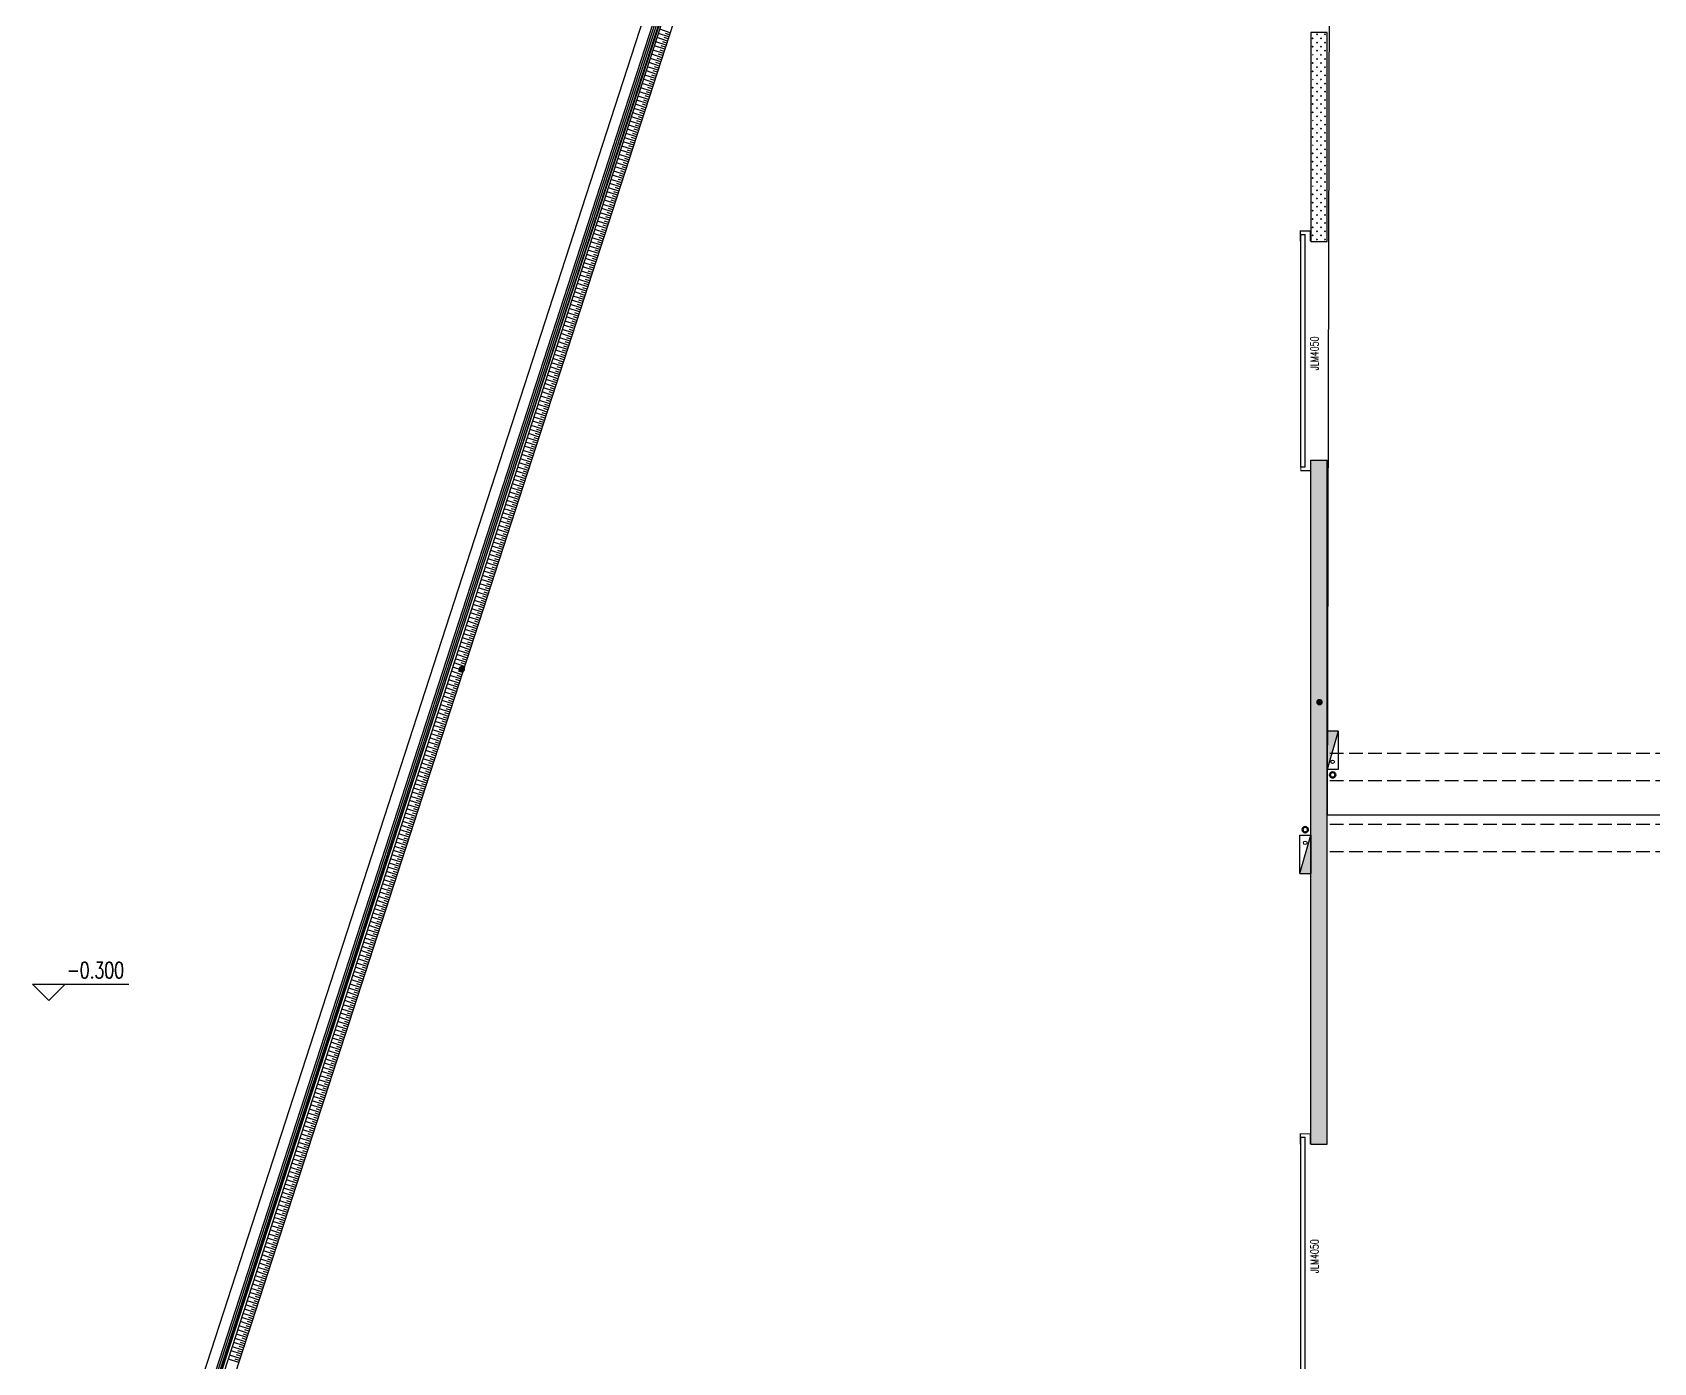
# Model space of a CAD drawing. Extents: x -474411 to 577939, y 0 to 1014176.
# Drawn here: x -287366 to -257738, y 662830 to 687140 of the extents above; entities that cross this region are included whole.
import ezdxf

# ---------------------------------------------------------------- set-up
doc = ezdxf.new("R2010")
doc.units = 0
doc.header["$LTSCALE"] = 1000
doc.header["$MEASUREMENT"] = 0
doc.linetypes.add('10平面$0$DASH', pattern=[0.35, 0.25, -0.1])
doc.linetypes.add('DASH', pattern=[0.35, 0.25, -0.1])
doc.layers.get('Defpoints').update_dxf_attribs({"color": 210})
for name, color, linetype in [('10平面$0$WINDOW', 4, 'Continuous'), ('10平面$0$WINDOW_TEXT', 7, 'Continuous'), ('A-HATCH-2', 251, 'Continuous'), ('A-LIN-V', 9, 'Continuous'), ('A-SFCE', 30, 'Continuous'), ('A-WINDOW', 140, 'Continuous'), ('AS-WALL', 40, 'Continuous'), ('AS-结构边线层', 200, 'Continuous'), ('DIM_SYMB', 3, 'Continuous'), ('PUB_HATCH', 8, 'Continuous'), ('PUB_TEXT', 7, 'Continuous'), ('SB_ZF消火栓', 10, 'Continuous'), ('建-墙-幕', 4, 'Continuous'), ('建-标高', 3, 'Continuous'), ('照明-灯具', 3, 'Continuous')]:
    doc.layers.add(name, color=color, linetype=linetype)
doc.layers.add('A-加建区域', color=47, linetype='Continuous', plot=False)
doc.layers.add('LG-ZF消防', color=1, linetype='Continuous', lineweight=60)
doc.styles.add('10平面$0$_TCH_WINDOW', font='SIMPLEX', dxfattribs={"height": 3.5, "bigfont": 'GBCBIG'})
doc.styles.add('A-STANDARD', font='SIMPLEX', dxfattribs={"bigfont": 'GBCBIG'})
pattern_1 = [(45, (25.49, 21.51), (-75.000002, 75.000002), [24, -82.06602]), (135, (192.46, 21.51), (-75.000002, -75.000002), [24, -82.06602])]

# ---------------------------------------------------------------- blocks, each defined once
blk = doc.blocks.new('43243')
at = {"layer": 'AS-结构边线层', "color": 8}
blk.add_lwpolyline([(-264361, 722920), (-285754, 656986), (-285754, 639720), (-254454, 639720), (-254454, 640170), (-252354, 640170), (-252354, 639720), (-250514, 639720), (-250514, 639550), (-229294, 639550), (-229294, 639720), (-227454, 639720), (-227454, 640170), (-225354, 640170), (-225354, 639720), (-223514, 639720), (-223514, 639550), (-210494, 639550), (-210494, 639720), (-200454, 639720)], dxfattribs=at)
blk = doc.blocks.new('w42343')
at = {"layer": 'A-HATCH-2', "linetype": 'DASH'}
for p, q in [((-263654, 673970), (-128354, 673970)), ((-263654, 673470), (-128354, 673470)), ((-263654, 672670), (-128354, 672670)), ((-263654, 672170), (-128354, 672170))]:
    blk.add_line(p, q, dxfattribs=at)
blk = doc.blocks.new('34242343243')
at = {"color": 8}
for p, q in [((-275734, 687059), (-275924, 687121)), ((-275709, 687135), (-275899, 687197)), ((-275721, 687097), (-275797, 687122)), ((-275833, 686754), (-276023, 686816)), ((-275808, 686831), (-275998, 686892)), ((-275783, 686907), (-275973, 686969)), ((-275758, 686983), (-275949, 687045)), ((-275820, 686793), (-275896, 686817)), ((-275795, 686869), (-275872, 686893)), ((-275771, 686945), (-275847, 686970)), ((-275746, 687021), (-275822, 687046)), ((-275931, 686450), (-276122, 686511)), ((-275907, 686526), (-276097, 686588)), ((-275882, 686602), (-276072, 686664)), ((-275857, 686678), (-276048, 686740)), ((-275919, 686488), (-275995, 686512)), ((-275894, 686564), (-275970, 686589)), ((-275870, 686640), (-275946, 686665)), ((-275845, 686716), (-275921, 686741)), ((-276030, 686145), (-276221, 686207)), ((-276006, 686221), (-276196, 686283)), ((-275981, 686297), (-276171, 686359)), ((-275956, 686373), (-276146, 686435)), ((-276018, 686183), (-276094, 686208)), ((-275993, 686259), (-276069, 686284)), ((-275969, 686335), (-276045, 686360)), ((-275944, 686412), (-276020, 686436)), ((-276129, 685840), (-276319, 685902)), ((-276104, 685916), (-276295, 685978)), ((-276080, 685993), (-276270, 686054)), ((-276055, 686069), (-276245, 686130)), ((-276117, 685878), (-276193, 685903)), ((-276092, 685954), (-276168, 685979)), ((-276067, 686031), (-276144, 686055)), ((-276043, 686107), (-276119, 686132)), ((-276228, 685535), (-276418, 685597)), ((-276203, 685612), (-276394, 685673)), ((-276179, 685688), (-276369, 685749)), ((-276154, 685764), (-276344, 685826)), ((-276216, 685573), (-276292, 685598)), ((-276191, 685650), (-276267, 685674)), ((-276166, 685726), (-276242, 685751)), ((-276142, 685802), (-276218, 685827)), ((-276327, 685231), (-276517, 685292)), ((-276302, 685307), (-276493, 685369)), ((-276278, 685383), (-276468, 685445)), ((-276253, 685459), (-276443, 685521)), ((-276315, 685269), (-276391, 685293)), ((-276290, 685345), (-276366, 685370)), ((-276265, 685421), (-276341, 685446)), ((-276240, 685497), (-276317, 685522)), ((-276426, 684926), (-276616, 684988)), ((-276401, 685002), (-276591, 685064)), ((-276376, 685078), (-276567, 685140)), ((-276352, 685154), (-276542, 685216)), ((-276414, 684964), (-276490, 684989)), ((-276389, 685040), (-276465, 685065)), ((-276364, 685116), (-276440, 685141)), ((-276339, 685193), (-276415, 685217)), ((-276500, 684697), (-276690, 684759)), ((-276475, 684773), (-276666, 684835)), ((-276451, 684850), (-276641, 684911)), ((-276488, 684735), (-276564, 684760)), ((-276463, 684812), (-276539, 684836)), ((-276438, 684888), (-276514, 684912)), ((-276599, 684393), (-276789, 684454)), ((-276574, 684469), (-276764, 684530)), ((-276549, 684545), (-276740, 684607)), ((-276525, 684621), (-276715, 684683)), ((-276587, 684431), (-276663, 684455)), ((-276562, 684507), (-276638, 684531)), ((-276537, 684583), (-276613, 684608)), ((-276512, 684659), (-276588, 684684)), ((-276698, 684088), (-276888, 684149)), ((-276673, 684164), (-276863, 684226)), ((-276648, 684240), (-276839, 684302)), ((-276624, 684316), (-276814, 684378)), ((-276685, 684126), (-276762, 684151)), ((-276661, 684202), (-276737, 684227)), ((-276636, 684278), (-276712, 684303)), ((-276611, 684354), (-276687, 684379)), ((-276797, 683783), (-276987, 683845)), ((-276772, 683859), (-276962, 683921)), ((-276747, 683935), (-276937, 683997)), ((-276723, 684012), (-276913, 684073)), ((-276784, 683821), (-276860, 683846)), ((-276760, 683897), (-276836, 683922)), ((-276735, 683973), (-276811, 683998)), ((-276710, 684050), (-276786, 684074)), ((-276896, 683478), (-277086, 683540)), ((-276871, 683554), (-277061, 683616)), ((-276846, 683631), (-277036, 683692)), ((-276821, 683707), (-277012, 683769)), ((-276883, 683516), (-276959, 683541)), ((-276858, 683593), (-276935, 683617)), ((-276834, 683669), (-276910, 683693)), ((-276809, 683745), (-276885, 683770)), ((-276994, 683173), (-277185, 683235)), ((-276970, 683250), (-277160, 683311)), ((-276945, 683326), (-277135, 683388)), ((-276920, 683402), (-277111, 683464)), ((-276982, 683212), (-277058, 683236)), ((-276957, 683288), (-277033, 683312)), ((-276933, 683364), (-277009, 683389)), ((-276908, 683440), (-276984, 683465)), ((-277093, 682869), (-277284, 682930)), ((-277069, 682945), (-277259, 683007)), ((-277044, 683021), (-277234, 683083)), ((-277019, 683097), (-277209, 683159)), ((-277081, 682907), (-277157, 682931)), ((-277056, 682983), (-277132, 683008)), ((-277032, 683059), (-277108, 683084)), ((-277007, 683135), (-277083, 683160)), ((-277192, 682564), (-277382, 682626)), ((-277168, 682640), (-277358, 682702)), ((-277143, 682716), (-277333, 682778)), ((-277118, 682793), (-277308, 682854)), ((-277180, 682602), (-277256, 682627)), ((-277155, 682678), (-277231, 682703)), ((-277130, 682754), (-277207, 682779)), ((-277106, 682831), (-277182, 682855)), ((-277291, 682259), (-277481, 682321)), ((-277266, 682335), (-277457, 682397)), ((-277242, 682412), (-277432, 682473)), ((-277217, 682488), (-277407, 682549)), ((-277279, 682297), (-277355, 682322)), ((-277254, 682373), (-277330, 682398)), ((-277229, 682450), (-277305, 682474)), ((-277205, 682526), (-277281, 682551)), ((-277365, 682031), (-277556, 682092)), ((-277341, 682107), (-277531, 682169)), ((-277316, 682183), (-277506, 682245)), ((-277353, 682069), (-277429, 682093)), ((-277328, 682145), (-277404, 682170)), ((-277303, 682221), (-277380, 682246)), ((-277464, 681726), (-277654, 681788)), ((-277439, 681802), (-277630, 681864)), ((-277415, 681878), (-277605, 681940)), ((-277390, 681954), (-277580, 682016)), ((-277452, 681764), (-277528, 681789)), ((-277427, 681840), (-277503, 681865)), ((-277402, 681916), (-277478, 681941)), ((-277378, 681993), (-277454, 682017)), ((-277563, 681421), (-277753, 681483)), ((-277538, 681497), (-277729, 681559)), ((-277514, 681573), (-277704, 681635)), ((-277489, 681650), (-277679, 681711)), ((-277551, 681459), (-277627, 681484)), ((-277526, 681535), (-277602, 681560)), ((-277501, 681612), (-277577, 681636)), ((-277477, 681688), (-277553, 681712)), ((-277662, 681116), (-277852, 681178)), ((-277637, 681192), (-277827, 681254)), ((-277612, 681269), (-277803, 681330)), ((-277588, 681345), (-277778, 681407)), ((-277650, 681154), (-277726, 681179)), ((-277625, 681231), (-277701, 681255)), ((-277600, 681307), (-277676, 681331)), ((-277575, 681383), (-277651, 681408)), ((-277761, 680812), (-277951, 680873)), ((-277736, 680888), (-277926, 680949)), ((-277711, 680964), (-277902, 681026)), ((-277687, 681040), (-277877, 681102)), ((-277748, 680850), (-277825, 680874)), ((-277724, 680926), (-277800, 680951)), ((-277699, 681002), (-277775, 681027)), ((-277674, 681078), (-277750, 681103)), ((-277860, 680507), (-278050, 680569)), ((-277835, 680583), (-278025, 680645)), ((-277810, 680659), (-278000, 680721)), ((-277786, 680735), (-277976, 680797)), ((-277847, 680545), (-277923, 680570)), ((-277823, 680621), (-277899, 680646)), ((-277798, 680697), (-277874, 680722)), ((-277773, 680773), (-277849, 680798)), ((-277959, 680202), (-278149, 680264)), ((-277934, 680278), (-278124, 680340)), ((-277909, 680354), (-278099, 680416)), ((-277884, 680431), (-278075, 680492)), ((-277946, 680240), (-278022, 680265)), ((-277921, 680316), (-277998, 680341)), ((-277897, 680392), (-277973, 680417)), ((-277872, 680469), (-277948, 680493)), ((-278057, 679897), (-278248, 679959)), ((-278033, 679973), (-278223, 680035)), ((-278008, 680050), (-278198, 680111)), ((-277983, 680126), (-278174, 680188)), ((-278045, 679935), (-278121, 679960)), ((-278020, 680012), (-278096, 680036)), ((-277996, 680088), (-278072, 680112)), ((-277971, 680164), (-278047, 680189)), ((-278156, 679592), (-278347, 679654)), ((-278132, 679669), (-278322, 679730)), ((-278107, 679745), (-278297, 679807)), ((-278082, 679821), (-278272, 679883)), ((-278144, 679631), (-278220, 679655)), ((-278119, 679707), (-278195, 679731)), ((-278095, 679783), (-278171, 679808)), ((-278070, 679859), (-278146, 679884)), ((-278231, 679364), (-278421, 679426)), ((-278206, 679440), (-278396, 679502)), ((-278181, 679516), (-278371, 679578)), ((-278218, 679402), (-278294, 679427)), ((-278193, 679478), (-278270, 679503)), ((-278169, 679554), (-278245, 679579)), ((-278329, 679059), (-278520, 679121)), ((-278305, 679135), (-278495, 679197)), ((-278280, 679212), (-278470, 679273)), ((-278255, 679288), (-278445, 679349)), ((-278317, 679097), (-278393, 679122)), ((-278292, 679173), (-278368, 679198)), ((-278268, 679250), (-278344, 679274)), ((-278243, 679326), (-278319, 679351)), ((-278428, 678754), (-278619, 678816)), ((-278404, 678831), (-278594, 678892)), ((-278379, 678907), (-278569, 678968)), ((-278354, 678983), (-278544, 679045)), ((-278416, 678792), (-278492, 678817)), ((-278391, 678869), (-278467, 678893)), ((-278366, 678945), (-278443, 678970)), ((-278342, 679021), (-278418, 679046)), ((-278527, 678450), (-278717, 678511)), ((-278502, 678526), (-278693, 678588)), ((-278478, 678602), (-278668, 678664)), ((-278453, 678678), (-278643, 678740)), ((-278515, 678488), (-278591, 678512)), ((-278490, 678564), (-278566, 678589)), ((-278465, 678640), (-278541, 678665)), ((-278441, 678716), (-278517, 678741)), ((-278626, 678145), (-278816, 678207)), ((-278601, 678221), (-278792, 678283)), ((-278577, 678297), (-278767, 678359)), ((-278552, 678373), (-278742, 678435)), ((-278614, 678183), (-278690, 678208)), ((-278589, 678259), (-278665, 678284)), ((-278564, 678335), (-278640, 678360)), ((-278540, 678412), (-278616, 678436)), ((-278725, 677840), (-278915, 677902)), ((-278700, 677916), (-278890, 677978)), ((-278675, 677992), (-278866, 678054)), ((-278651, 678069), (-278841, 678130)), ((-278713, 677878), (-278789, 677903)), ((-278688, 677954), (-278764, 677979)), ((-278663, 678031), (-278739, 678055)), ((-278638, 678107), (-278715, 678131)), ((-278824, 677535), (-279014, 677597)), ((-278799, 677612), (-278989, 677673)), ((-278774, 677688), (-278965, 677749)), ((-278750, 677764), (-278940, 677826)), ((-278811, 677573), (-278888, 677598)), ((-278787, 677650), (-278863, 677674)), ((-278762, 677726), (-278838, 677750)), ((-278737, 677802), (-278813, 677827)), ((-278923, 677231), (-279113, 677292)), ((-278898, 677307), (-279088, 677368)), ((-278873, 677383), (-279063, 677445)), ((-278849, 677459), (-279039, 677521)), ((-278910, 677269), (-278986, 677293)), ((-278886, 677345), (-278962, 677370)), ((-278861, 677421), (-278937, 677446)), ((-278836, 677497), (-278912, 677522)), ((-279022, 676926), (-279212, 676988)), ((-278997, 677002), (-279187, 677064)), ((-278972, 677078), (-279162, 677140)), ((-278947, 677154), (-279138, 677216)), ((-279009, 676964), (-279085, 676989)), ((-278985, 677040), (-279061, 677065)), ((-278960, 677116), (-279036, 677141)), ((-278935, 677192), (-279011, 677217)), ((-279096, 676697), (-279286, 676759)), ((-279071, 676773), (-279261, 676835)), ((-279046, 676850), (-279237, 676911)), ((-279083, 676735), (-279159, 676760)), ((-279059, 676812), (-279135, 676836)), ((-279034, 676888), (-279110, 676912)), ((-279195, 676392), (-279385, 676454)), ((-279170, 676469), (-279360, 676530)), ((-279145, 676545), (-279335, 676607)), ((-279120, 676621), (-279311, 676683)), ((-279182, 676431), (-279258, 676455)), ((-279158, 676507), (-279234, 676531)), ((-279133, 676583), (-279209, 676608)), ((-279108, 676659), (-279184, 676684)), ((-279294, 676088), (-279484, 676149)), ((-279269, 676164), (-279459, 676226)), ((-279244, 676240), (-279434, 676302)), ((-279219, 676316), (-279410, 676378)), ((-279281, 676126), (-279357, 676150)), ((-279256, 676202), (-279333, 676227)), ((-279232, 676278), (-279308, 676303)), ((-279207, 676354), (-279283, 676379)), ((-279392, 675783), (-279583, 675845)), ((-279368, 675859), (-279558, 675921)), ((-279343, 675935), (-279533, 675997)), ((-279318, 676012), (-279508, 676073)), ((-279380, 675821), (-279456, 675846)), ((-279355, 675897), (-279431, 675922)), ((-279331, 675973), (-279407, 675998)), ((-279306, 676050), (-279382, 676074)), ((-279491, 675478), (-279682, 675540)), ((-279467, 675554), (-279657, 675616)), ((-279442, 675631), (-279632, 675692)), ((-279417, 675707), (-279607, 675768)), ((-279479, 675516), (-279555, 675541)), ((-279454, 675592), (-279530, 675617)), ((-279429, 675669), (-279506, 675693)), ((-279405, 675745), (-279481, 675770)), ((-279590, 675173), (-279780, 675235)), ((-279565, 675250), (-279756, 675311)), ((-279541, 675326), (-279731, 675388)), ((-279516, 675402), (-279706, 675464)), ((-279578, 675212), (-279654, 675236)), ((-279553, 675288), (-279629, 675312)), ((-279528, 675364), (-279604, 675389)), ((-279504, 675440), (-279580, 675465)), ((-279689, 674869), (-279879, 674930)), ((-279664, 674945), (-279855, 675007)), ((-279640, 675021), (-279830, 675083)), ((-279615, 675097), (-279805, 675159)), ((-279677, 674907), (-279753, 674931)), ((-279652, 674983), (-279728, 675008)), ((-279627, 675059), (-279703, 675084)), ((-279603, 675135), (-279679, 675160)), ((-279788, 674564), (-279978, 674626)), ((-279763, 674640), (-279953, 674702)), ((-279738, 674716), (-279929, 674778)), ((-279714, 674792), (-279904, 674854)), ((-279776, 674602), (-279852, 674627)), ((-279751, 674678), (-279827, 674703)), ((-279726, 674754), (-279802, 674779)), ((-279701, 674831), (-279778, 674855)), ((-279887, 674259), (-280077, 674321)), ((-279862, 674335), (-280052, 674397)), ((-279837, 674411), (-280028, 674473)), ((-279813, 674488), (-280003, 674549)), ((-279874, 674297), (-279951, 674322)), ((-279850, 674373), (-279926, 674398)), ((-279825, 674450), (-279901, 674474)), ((-279800, 674526), (-279876, 674550)), ((-279961, 674031), (-280151, 674092)), ((-279936, 674107), (-280127, 674168)), ((-279912, 674183), (-280102, 674245)), ((-279949, 674069), (-280025, 674093)), ((-279924, 674145), (-280000, 674170)), ((-279899, 674221), (-279975, 674246)), ((-280060, 673726), (-280250, 673788)), ((-280035, 673802), (-280225, 673864)), ((-280010, 673878), (-280201, 673940)), ((-279986, 673954), (-280176, 674016)), ((-280048, 673764), (-280124, 673789)), ((-280023, 673840), (-280099, 673865)), ((-279998, 673916), (-280074, 673941)), ((-279973, 673992), (-280049, 674017)), ((-280159, 673421), (-280349, 673483)), ((-280134, 673497), (-280324, 673559)), ((-280109, 673573), (-280300, 673635)), ((-280085, 673650), (-280275, 673711)), ((-280146, 673459), (-280222, 673484)), ((-280122, 673535), (-280198, 673560)), ((-280097, 673611), (-280173, 673636)), ((-280072, 673688), (-280148, 673712)), ((-280258, 673116), (-280448, 673178)), ((-280233, 673192), (-280423, 673254)), ((-280208, 673269), (-280398, 673330)), ((-280183, 673345), (-280374, 673407)), ((-280245, 673154), (-280321, 673179)), ((-280221, 673231), (-280297, 673255)), ((-280196, 673307), (-280272, 673331)), ((-280171, 673383), (-280247, 673408)), ((-280357, 672811), (-280547, 672873)), ((-280332, 672888), (-280522, 672949)), ((-280307, 672964), (-280497, 673026)), ((-280282, 673040), (-280473, 673102)), ((-280344, 672850), (-280420, 672874)), ((-280319, 672926), (-280396, 672950)), ((-280295, 673002), (-280371, 673027)), ((-280270, 673078), (-280346, 673103)), ((-280455, 672507), (-280646, 672568)), ((-280431, 672583), (-280621, 672645)), ((-280406, 672659), (-280596, 672721)), ((-280381, 672735), (-280571, 672797)), ((-280443, 672545), (-280519, 672570)), ((-280418, 672621), (-280494, 672646)), ((-280394, 672697), (-280470, 672722)), ((-280369, 672773), (-280445, 672798)), ((-280554, 672202), (-280745, 672264)), ((-280530, 672278), (-280720, 672340)), ((-280505, 672354), (-280695, 672416)), ((-280480, 672431), (-280670, 672492)), ((-280542, 672240), (-280618, 672265)), ((-280517, 672316), (-280593, 672341)), ((-280492, 672392), (-280569, 672417)), ((-280468, 672469), (-280544, 672493)), ((-280653, 671897), (-280843, 671959)), ((-280628, 671973), (-280819, 672035)), ((-280604, 672050), (-280794, 672111)), ((-280579, 672126), (-280769, 672187)), ((-280641, 671935), (-280717, 671960)), ((-280616, 672011), (-280692, 672036)), ((-280591, 672088), (-280667, 672112)), ((-280567, 672164), (-280643, 672189)), ((-280752, 671592), (-280942, 671654)), ((-280727, 671669), (-280918, 671730)), ((-280703, 671745), (-280893, 671807)), ((-280678, 671821), (-280868, 671883)), ((-280740, 671631), (-280816, 671655)), ((-280715, 671707), (-280791, 671731)), ((-280690, 671783), (-280766, 671808)), ((-280666, 671859), (-280742, 671884)), ((-280826, 671364), (-281016, 671426)), ((-280802, 671440), (-280992, 671502)), ((-280777, 671516), (-280967, 671578)), ((-280814, 671402), (-280890, 671427)), ((-280789, 671478), (-280865, 671503)), ((-280764, 671554), (-280841, 671579)), ((-280925, 671059), (-281115, 671121)), ((-280900, 671135), (-281091, 671197)), ((-280876, 671211), (-281066, 671273)), ((-280851, 671288), (-281041, 671349)), ((-280913, 671097), (-280989, 671122)), ((-280888, 671173), (-280964, 671198)), ((-280863, 671250), (-280939, 671274)), ((-280839, 671326), (-280915, 671350)), ((-281024, 670754), (-281214, 670816)), ((-280999, 670831), (-281190, 670892)), ((-280975, 670907), (-281165, 670968)), ((-280950, 670983), (-281140, 671045)), ((-281012, 670792), (-281088, 670817)), ((-280987, 670869), (-281063, 670893)), ((-280962, 670945), (-281038, 670969)), ((-280937, 671021), (-281014, 671046)), ((-281123, 670450), (-281313, 670511)), ((-281098, 670526), (-281288, 670587)), ((-281073, 670602), (-281264, 670664)), ((-281049, 670678), (-281239, 670740)), ((-281111, 670488), (-281187, 670512)), ((-281086, 670564), (-281162, 670589)), ((-281061, 670640), (-281137, 670665)), ((-281036, 670716), (-281112, 670741)), ((-281222, 670145), (-281412, 670207)), ((-281197, 670221), (-281387, 670283)), ((-281172, 670297), (-281363, 670359)), ((-281148, 670373), (-281338, 670435)), ((-281209, 670183), (-281285, 670208)), ((-281185, 670259), (-281261, 670284)), ((-281160, 670335), (-281236, 670360)), ((-281135, 670411), (-281211, 670436)), ((-281321, 669840), (-281511, 669902)), ((-281296, 669916), (-281486, 669978)), ((-281271, 669992), (-281461, 670054)), ((-281246, 670069), (-281437, 670130)), ((-281308, 669878), (-281384, 669903)), ((-281284, 669954), (-281360, 669979)), ((-281259, 670031), (-281335, 670055)), ((-281234, 670107), (-281310, 670131)), ((-281420, 669535), (-281610, 669597)), ((-281395, 669611), (-281585, 669673)), ((-281370, 669688), (-281560, 669749)), ((-281345, 669764), (-281536, 669826)), ((-281407, 669573), (-281483, 669598)), ((-281382, 669650), (-281459, 669674)), ((-281358, 669726), (-281434, 669750)), ((-281333, 669802), (-281409, 669827)), ((-281518, 669231), (-281709, 669292)), ((-281494, 669307), (-281684, 669368)), ((-281469, 669383), (-281659, 669445)), ((-281444, 669459), (-281634, 669521)), ((-281506, 669269), (-281582, 669293)), ((-281481, 669345), (-281557, 669369)), ((-281457, 669421), (-281533, 669446)), ((-281432, 669497), (-281508, 669522)), ((-281617, 668926), (-281808, 668987)), ((-281593, 669002), (-281783, 669064)), ((-281568, 669078), (-281758, 669140)), ((-281543, 669154), (-281733, 669216)), ((-281605, 668964), (-281681, 668989)), ((-281580, 669040), (-281656, 669065)), ((-281555, 669116), (-281632, 669141)), ((-281531, 669192), (-281607, 669217)), ((-281691, 668697), (-281882, 668759)), ((-281667, 668773), (-281857, 668835)), ((-281642, 668850), (-281832, 668911)), ((-281679, 668735), (-281755, 668760)), ((-281654, 668811), (-281730, 668836)), ((-281630, 668888), (-281706, 668912)), ((-281790, 668392), (-281981, 668454)), ((-281766, 668469), (-281956, 668530)), ((-281741, 668545), (-281931, 668607)), ((-281716, 668621), (-281906, 668683)), ((-281778, 668431), (-281854, 668455)), ((-281753, 668507), (-281829, 668531)), ((-281729, 668583), (-281805, 668608)), ((-281704, 668659), (-281780, 668684)), ((-281889, 668088), (-282079, 668149)), ((-281865, 668164), (-282055, 668226)), ((-281840, 668240), (-282030, 668302)), ((-281815, 668316), (-282005, 668378)), ((-281877, 668126), (-281953, 668150)), ((-281852, 668202), (-281928, 668227)), ((-281827, 668278), (-281904, 668303)), ((-281803, 668354), (-281879, 668379)), ((-281988, 667783), (-282178, 667845)), ((-281963, 667859), (-282154, 667921)), ((-281939, 667935), (-282129, 667997)), ((-281914, 668011), (-282104, 668073)), ((-281976, 667821), (-282052, 667846)), ((-281951, 667897), (-282027, 667922)), ((-281926, 667973), (-282002, 667998)), ((-281902, 668050), (-281978, 668074)), ((-282087, 667478), (-282277, 667540)), ((-282062, 667554), (-282253, 667616)), ((-282038, 667630), (-282228, 667692)), ((-282013, 667707), (-282203, 667768)), ((-282075, 667516), (-282151, 667541)), ((-282050, 667592), (-282126, 667617)), ((-282025, 667669), (-282101, 667693)), ((-282000, 667745), (-282077, 667769)), ((-282186, 667173), (-282376, 667235)), ((-282161, 667250), (-282351, 667311)), ((-282136, 667326), (-282327, 667387)), ((-282112, 667402), (-282302, 667464)), ((-282174, 667211), (-282250, 667236)), ((-282149, 667288), (-282225, 667312)), ((-282124, 667364), (-282200, 667389)), ((-282099, 667440), (-282175, 667465)), ((-282285, 666869), (-282475, 666930)), ((-282260, 666945), (-282450, 667007)), ((-282235, 667021), (-282426, 667083)), ((-282211, 667097), (-282401, 667159)), ((-282272, 666907), (-282349, 666931)), ((-282248, 666983), (-282324, 667008)), ((-282223, 667059), (-282299, 667084)), ((-282198, 667135), (-282274, 667160)), ((-282384, 666564), (-282574, 666626)), ((-282359, 666640), (-282549, 666702)), ((-282334, 666716), (-282524, 666778)), ((-282309, 666792), (-282500, 666854)), ((-282371, 666602), (-282447, 666627)), ((-282347, 666678), (-282423, 666703)), ((-282322, 666754), (-282398, 666779)), ((-282297, 666830), (-282373, 666855)), ((-282483, 666259), (-282673, 666321)), ((-282458, 666335), (-282648, 666397)), ((-282433, 666411), (-282623, 666473)), ((-282408, 666488), (-282599, 666549)), ((-282470, 666297), (-282546, 666322)), ((-282445, 666373), (-282522, 666398)), ((-282421, 666450), (-282497, 666474)), ((-282396, 666526), (-282472, 666550)), ((-282557, 666030), (-282747, 666092)), ((-282532, 666107), (-282722, 666168)), ((-282507, 666183), (-282697, 666245)), ((-282544, 666069), (-282620, 666093)), ((-282520, 666145), (-282596, 666169)), ((-282495, 666221), (-282571, 666246)), ((-282656, 665726), (-282846, 665787)), ((-282631, 665802), (-282821, 665864)), ((-282606, 665878), (-282796, 665940)), ((-282581, 665954), (-282772, 666016)), ((-282643, 665764), (-282719, 665789)), ((-282619, 665840), (-282695, 665865)), ((-282594, 665916), (-282670, 665941)), ((-282569, 665992), (-282645, 666017)), ((-282754, 665421), (-282945, 665483)), ((-282730, 665497), (-282920, 665559)), ((-282705, 665573), (-282895, 665635)), ((-282680, 665650), (-282871, 665711)), ((-282742, 665459), (-282818, 665484)), ((-282717, 665535), (-282793, 665560)), ((-282693, 665611), (-282769, 665636)), ((-282668, 665688), (-282744, 665712)), ((-282853, 665116), (-283044, 665178)), ((-282829, 665192), (-283019, 665254)), ((-282804, 665269), (-282994, 665330)), ((-282779, 665345), (-282969, 665406)), ((-282841, 665154), (-282917, 665179)), ((-282816, 665230), (-282892, 665255)), ((-282792, 665307), (-282868, 665331)), ((-282767, 665383), (-282843, 665408)), ((-282952, 664811), (-283142, 664873)), ((-282928, 664888), (-283118, 664949)), ((-282903, 664964), (-283093, 665026)), ((-282878, 665040), (-283068, 665102)), ((-282940, 664850), (-283016, 664874)), ((-282915, 664926), (-282991, 664950)), ((-282890, 665002), (-282967, 665027)), ((-282866, 665078), (-282942, 665103)), ((-283051, 664507), (-283241, 664568)), ((-283026, 664583), (-283217, 664645)), ((-283002, 664659), (-283192, 664721)), ((-282977, 664735), (-283167, 664797)), ((-283039, 664545), (-283115, 664569)), ((-283014, 664621), (-283090, 664646)), ((-282989, 664697), (-283065, 664722)), ((-282965, 664773), (-283041, 664798)), ((-283150, 664202), (-283340, 664264)), ((-283125, 664278), (-283316, 664340)), ((-283101, 664354), (-283291, 664416)), ((-283076, 664430), (-283266, 664492)), ((-283138, 664240), (-283214, 664265)), ((-283113, 664316), (-283189, 664341)), ((-283088, 664392), (-283164, 664417)), ((-283063, 664469), (-283140, 664493)), ((-283249, 663897), (-283439, 663959)), ((-283224, 663973), (-283414, 664035)), ((-283199, 664050), (-283390, 664111)), ((-283175, 664126), (-283365, 664187)), ((-283237, 663935), (-283313, 663960)), ((-283212, 664011), (-283288, 664036)), ((-283187, 664088), (-283263, 664112)), ((-283162, 664164), (-283238, 664188)), ((-283348, 663592), (-283538, 663654)), ((-283323, 663669), (-283513, 663730)), ((-283298, 663745), (-283489, 663806)), ((-283274, 663821), (-283464, 663883)), ((-283335, 663630), (-283412, 663655)), ((-283311, 663707), (-283387, 663731)), ((-283286, 663783), (-283362, 663808)), ((-283261, 663859), (-283337, 663884)), ((-283422, 663364), (-283612, 663426)), ((-283397, 663440), (-283587, 663502)), ((-283372, 663516), (-283563, 663578)), ((-283410, 663402), (-283486, 663427)), ((-283385, 663478), (-283461, 663503)), ((-283360, 663554), (-283436, 663579)), ((-283521, 663059), (-283711, 663121)), ((-283496, 663135), (-283686, 663197)), ((-283471, 663211), (-283662, 663273)), ((-283447, 663288), (-283637, 663349)), ((-283508, 663097), (-283585, 663122)), ((-283484, 663173), (-283560, 663198)), ((-283459, 663250), (-283535, 663274)), ((-283434, 663326), (-283510, 663350)), ((-283595, 662830), (-283785, 662892)), ((-283570, 662907), (-283761, 662968)), ((-283546, 662983), (-283736, 663045)), ((-283583, 662869), (-283659, 662893)), ((-283558, 662945), (-283634, 662969)), ((-283533, 663021), (-283609, 663046))]:
    blk.add_line(p, q, dxfattribs=at)
at = {"layer": 'A-LIN-V', "color": 8}
for p, q in [((-285554, 657440), (-269808, 705970)), ((-285354, 657409), (-269598, 705970))]:
    blk.add_line(p, q, dxfattribs=at)
at = {"layer": 'A-SFCE', "color": 8, "const_width": 20}
for points in [[(-264014, 683320), (-264014, 683510), (-264194, 683510), (-264194, 683320)], [(-264004, 679320), (-264004, 679130), (-264184, 679130), (-264184, 679320)], [(-264014, 666820), (-264014, 667010), (-264194, 667010), (-264194, 666820)]]:
    blk.add_lwpolyline(points, dxfattribs=at)
at = {"layer": 'Defpoints', "color": 8}
for p in [(-275709, 687135), (-275808, 686831), (-275783, 686907), (-275758, 686983), (-275734, 687059), (-275907, 686526), (-275882, 686602), (-275857, 686678), (-275833, 686754), (-276006, 686221), (-275981, 686297), (-275956, 686373), (-275931, 686450), (-276104, 685916), (-276080, 685993), (-276055, 686069), (-276030, 686145), (-276203, 685612), (-276179, 685688), (-276154, 685764), (-276129, 685840), (-276302, 685307), (-276278, 685383), (-276253, 685459), (-276228, 685535), (-276401, 685002), (-276376, 685078), (-276352, 685154), (-276327, 685231), (-276500, 684697), (-276475, 684773), (-276451, 684850), (-276426, 684926), (-276574, 684469), (-276549, 684545), (-276525, 684621), (-276673, 684164), (-276648, 684240), (-276624, 684316), (-276599, 684393), (-276772, 683859), (-276747, 683935), (-276723, 684012), (-276698, 684088), (-276871, 683554), (-276846, 683631), (-276821, 683707), (-276797, 683783), (-276970, 683250), (-276945, 683326), (-276920, 683402), (-276896, 683478), (-277069, 682945), (-277044, 683021), (-277019, 683097), (-276994, 683173), (-277168, 682640), (-277143, 682716), (-277118, 682793), (-277093, 682869), (-277266, 682335), (-277242, 682412), (-277217, 682488), (-277192, 682564), (-277365, 682031), (-277341, 682107), (-277316, 682183), (-277291, 682259), (-277439, 681802), (-277415, 681878), (-277390, 681954), (-277538, 681497), (-277514, 681573), (-277489, 681650), (-277464, 681726), (-277637, 681192), (-277612, 681269), (-277588, 681345), (-277563, 681421), (-277736, 680888), (-277711, 680964), (-277687, 681040), (-277662, 681116), (-277835, 680583), (-277810, 680659), (-277786, 680735), (-277761, 680812), (-277934, 680278), (-277909, 680354), (-277884, 680431), (-277860, 680507), (-278033, 679973), (-278008, 680050), (-277983, 680126), (-277959, 680202), (-278132, 679669), (-278107, 679745), (-278082, 679821), (-278057, 679897), (-278231, 679364), (-278206, 679440), (-278181, 679516), (-278156, 679592), (-278305, 679135), (-278280, 679212), (-278255, 679288), (-278404, 678831), (-278379, 678907), (-278354, 678983), (-278329, 679059), (-278502, 678526), (-278478, 678602), (-278453, 678678), (-278428, 678754), (-278601, 678221), (-278577, 678297), (-278552, 678373), (-278527, 678450), (-278700, 677916), (-278675, 677992), (-278651, 678069), (-278626, 678145), (-278799, 677612), (-278774, 677688), (-278750, 677764), (-278725, 677840), (-278898, 677307), (-278873, 677383), (-278849, 677459), (-278824, 677535), (-278997, 677002), (-278972, 677078), (-278947, 677154), (-278923, 677231), (-279096, 676697), (-279071, 676773), (-279046, 676850), (-279022, 676926), (-279170, 676469), (-279145, 676545), (-279120, 676621), (-279269, 676164), (-279244, 676240), (-279219, 676316), (-279195, 676392), (-279368, 675859), (-279343, 675935), (-279318, 676012), (-279294, 676088), (-279467, 675554), (-279442, 675631), (-279417, 675707), (-279392, 675783), (-279565, 675250), (-279541, 675326), (-279516, 675402), (-279491, 675478), (-279664, 674945), (-279640, 675021), (-279615, 675097), (-279590, 675173), (-279763, 674640), (-279738, 674716), (-279714, 674792), (-279689, 674869), (-279862, 674335), (-279837, 674411), (-279813, 674488), (-279788, 674564), (-279961, 674031), (-279936, 674107), (-279912, 674183), (-279887, 674259), (-280035, 673802), (-280010, 673878), (-279986, 673954), (-280134, 673497), (-280109, 673573), (-280085, 673650), (-280060, 673726), (-280233, 673192), (-280208, 673269), (-280183, 673345), (-280159, 673421), (-280332, 672888), (-280307, 672964), (-280282, 673040), (-280258, 673116), (-280431, 672583), (-280406, 672659), (-280381, 672735), (-280357, 672811), (-280530, 672278), (-280505, 672354), (-280480, 672431), (-280455, 672507), (-280628, 671973), (-280604, 672050), (-280579, 672126), (-280554, 672202), (-280727, 671669), (-280703, 671745), (-280678, 671821), (-280653, 671897), (-280826, 671364), (-280802, 671440), (-280777, 671516), (-280752, 671592), (-280900, 671135), (-280876, 671211), (-280851, 671288), (-280999, 670831), (-280975, 670907), (-280950, 670983), (-280925, 671059), (-281098, 670526), (-281073, 670602), (-281049, 670678), (-281024, 670754), (-281197, 670221), (-281172, 670297), (-281148, 670373), (-281123, 670450), (-281296, 669916), (-281271, 669992), (-281246, 670069), (-281222, 670145), (-281395, 669611), (-281370, 669688), (-281345, 669764), (-281321, 669840), (-281494, 669307), (-281469, 669383), (-281444, 669459), (-281420, 669535), (-281593, 669002), (-281568, 669078), (-281543, 669154), (-281518, 669231), (-281691, 668697), (-281667, 668773), (-281642, 668850), (-281617, 668926), (-281766, 668469), (-281741, 668545), (-281716, 668621), (-281865, 668164), (-281840, 668240), (-281815, 668316), (-281790, 668392), (-281963, 667859), (-281939, 667935), (-281914, 668011), (-281889, 668088), (-282062, 667554), (-282038, 667630), (-282013, 667707), (-281988, 667783), (-282161, 667250), (-282136, 667326), (-282112, 667402), (-282087, 667478), (-282260, 666945), (-282235, 667021), (-282211, 667097), (-282186, 667173), (-282359, 666640), (-282334, 666716), (-282309, 666792), (-282285, 666869), (-282458, 666335), (-282433, 666411), (-282408, 666488), (-282384, 666564), (-282557, 666030), (-282532, 666107), (-282507, 666183), (-282483, 666259), (-282631, 665802), (-282606, 665878), (-282581, 665954), (-282730, 665497), (-282705, 665573), (-282680, 665650), (-282656, 665726), (-282829, 665192), (-282804, 665269), (-282779, 665345), (-282754, 665421), (-282928, 664888), (-282903, 664964), (-282878, 665040), (-282853, 665116), (-283026, 664583), (-283002, 664659), (-282977, 664735), (-282952, 664811), (-283125, 664278), (-283101, 664354), (-283076, 664430), (-283051, 664507), (-283224, 663973), (-283199, 664050), (-283175, 664126), (-283150, 664202), (-283323, 663669), (-283298, 663745), (-283274, 663821), (-283249, 663897), (-283422, 663364), (-283397, 663440), (-283372, 663516), (-283348, 663592), (-283496, 663135), (-283471, 663211), (-283447, 663288), (-283595, 662830), (-283570, 662907), (-283546, 662983), (-283521, 663059)]:
    blk.add_point(p, dxfattribs=at)
blk = doc.blocks.new('10平面$0$$DorLib2D$00000126')
at = {"color": 0, "linetype": 'Continuous'}
for p, q in [((-0.532, 0.5), (-0.532, 0.9)), ((0.532, 0.9), (0.532, 0.5))]:
    blk.add_line(p, q, dxfattribs=at)
at = {"color": 0, "linetype": '10平面$0$DASH'}
for p, q in [((-0.532, 0.9), (0.532, 0.9)), ((-0.532, 0.5), (0.532, 0.5))]:
    blk.add_line(p, q, dxfattribs=at)
blk = doc.blocks.new('423432433333')
at = {"layer": 'PUB_HATCH'}
h = blk.add_hatch(dxfattribs=at)
h.set_pattern_fill('石膏板', color=8, scale=30, style=0)
h.set_pattern_definition(pattern_1)
h.paths.add_polyline_path([(-261010, 683370), (-261010, 687190), (-261310, 687190), (-261310, 683370)])
h = blk.add_hatch(dxfattribs=at)
h.set_pattern_fill('石膏板', color=8, scale=30, style=0)
h.set_pattern_definition(pattern_1)
h.paths.add_polyline_path([(-261010, 666870), (-261010, 679370), (-261310, 679370), (-261310, 666870)])
at = {"layer": 'AS-WALL', "color": 8}
for p, q in [((-261010, 687190), (-261310, 687190)), ((-261310, 687190), (-261310, 683370)), ((-261010, 683370), (-261010, 687190)), ((-261310, 683370), (-261010, 683370)), ((-261310, 666870), (-261310, 679370)), ((-261310, 679370), (-261010, 679370)), ((-261010, 666870), (-261010, 679370)), ((-261310, 666870), (-261010, 666870))]:
    blk.add_line(p, q, dxfattribs=at)
at = {"layer": '10平面$0$WINDOW', "color": 8}
ref = blk.add_blockref('10平面$0$$DorLib2D$00000126', (-261310, 681370), dxfattribs=dict(at, xscale=-4000, yscale=-200, zscale=200, rotation=269.9999999997814))
ref.add_attrib('A', 'JLM4050', (-261166, 681016), dxfattribs={"layer": '10平面$0$WINDOW_TEXT', "ltscale": 500, "height": 148.8, "rotation": 90, "style": '10平面$0$_TCH_WINDOW', "width": 0.705882})
ref = blk.add_blockref('10平面$0$$DorLib2D$00000126', (-261310, 664870), dxfattribs=dict(at, xscale=-4000, yscale=-200, zscale=200, rotation=269.9999999997814))
ref.add_attrib('A', 'JLM4050', (-261166, 664516), dxfattribs={"layer": '10平面$0$WINDOW_TEXT', "ltscale": 500, "height": 148.8, "rotation": 90, "style": '10平面$0$_TCH_WINDOW', "width": 0.705882})
blk = doc.blocks.new('234243242332')
at = {"layer": 'SB_ZF消火栓'}
for points in [[(-263704, 673670), (-263704, 674370), (-263504, 674370)], [(-264004, 672470), (-264004, 671770), (-264204, 671770)]]:
    blk.add_hatch(color=8, dxfattribs=at).paths.add_polyline_path(points)
at = {"layer": 'LG-ZF消防', "color": 8, "linetype": 'Continuous'}
for centre in [(-263604, 673570), (-264104, 672570)]:
    blk.add_circle(centre, 50, dxfattribs=at)
at = {"layer": 'SB_ZF消火栓', "color": 8}
for p, q in [((-263704, 673670), (-263704, 674370)), ((-263504, 674370), (-263704, 674370)), ((-263504, 674370), (-263704, 673670)), ((-263504, 674370), (-263504, 673670)), ((-263504, 673670), (-263704, 673670)), ((-264204, 671770), (-264204, 672470)), ((-264204, 672470), (-264004, 672470)), ((-264204, 671770), (-264004, 672470)), ((-264004, 672470), (-264004, 671770)), ((-264204, 671770), (-264004, 671770))]:
    blk.add_line(p, q, dxfattribs=at)
for centre in [(-263604, 673810), (-264104, 672330)]:
    blk.add_circle(centre, 32.5, dxfattribs=at)

msp = doc.modelspace()

# ---------------------------------------------------------------- linework, layer by layer
at = {"layer": 'A-LIN-V', "color": 8}
msp.add_lwpolyline([(-286054.2, 654570), (-286054.2, 657017.5), (-268359.9, 711551.6), (-268074.6, 711459)], dxfattribs=at)
at = {"layer": 'DIM_SYMB', "color": 8, "const_width": 60}
for points in [[(-279547.5, 675488.1, 1), (-279493.1, 675513.3, 1)], [(-279547.5, 675488.1, 1), (-279493.1, 675513.3, 1)], [(-263869.1, 674883.3, 1), (-263819.2, 674916.7, 1)], [(-263869.1, 674883.3, 1), (-263819.2, 674916.7, 1)]]:
    msp.add_lwpolyline(points, format="xyb", close=True, dxfattribs=at)
at = {"layer": '建-墙-幕', "color": 8}
for p, q in [((-285854.2, 657001.6), (-275282, 689585.4)), ((-285820.9, 656996.4), (-275250.3, 689575.1)), ((-285787.5, 656991.1), (-275218.6, 689564.9)), ((-285754.2, 656985.8), (-275186.9, 689554.6))]:
    msp.add_line(p, q, dxfattribs=at)
at = {"layer": '建-标高', "color": 8}
for p, q in [((-287065.6, 669448.2), (-287365.6, 669748.2)), ((-287365.6, 669748.2), (-285605.6, 669748.2)), ((-287065.6, 669448.2), (-286765.6, 669748.2))]:
    msp.add_line(p, q, dxfattribs=at)
at = {"layer": '照明-灯具', "color": 1, "ltscale": 500}
msp.add_lwpolyline([(-264209.9, 713403.9), (-263604.2, 713403.9), (-263704.2, 672841.9), (-128054.2, 672841.9)], dxfattribs=at)
at = {"layer": '照明-灯具', "color": 6, "ltscale": 500}
msp.add_lwpolyline([(-267349.7, 711714.2), (-267931, 711755.3), (-285787.5, 656991.1), (-285787.5, 639850)], dxfattribs=at)

# ---------------------------------------------------------------- block references
at = {"layer": 'A-WINDOW', "color": 8}
for name in ['43243', 'w42343']:
    msp.add_blockref(name, (0, 0), dxfattribs=at)
at = {"layer": 'A-加建区域', "color": 8}
msp.add_blockref('423432433333', (-2694.2, -50), dxfattribs=at)
at = {"layer": 'DIM_SYMB', "color": 8}
msp.add_blockref('34242343243', (0, 0), dxfattribs=at)
at = {"layer": 'SB_ZF消火栓', "color": 8, "linetype": 'Continuous'}
msp.add_blockref('234243242332', (0, 0), dxfattribs=at)

# ---------------------------------------------------------------- texts
at = {"layer": 'PUB_TEXT', "color": 8, "style": 'A-STANDARD', "width": 0.705882}
msp.add_text('-0.300', height=297.5, dxfattribs=at).set_placement((-286735.6, 669853.2))

doc.saveas('drawing.dxf')
